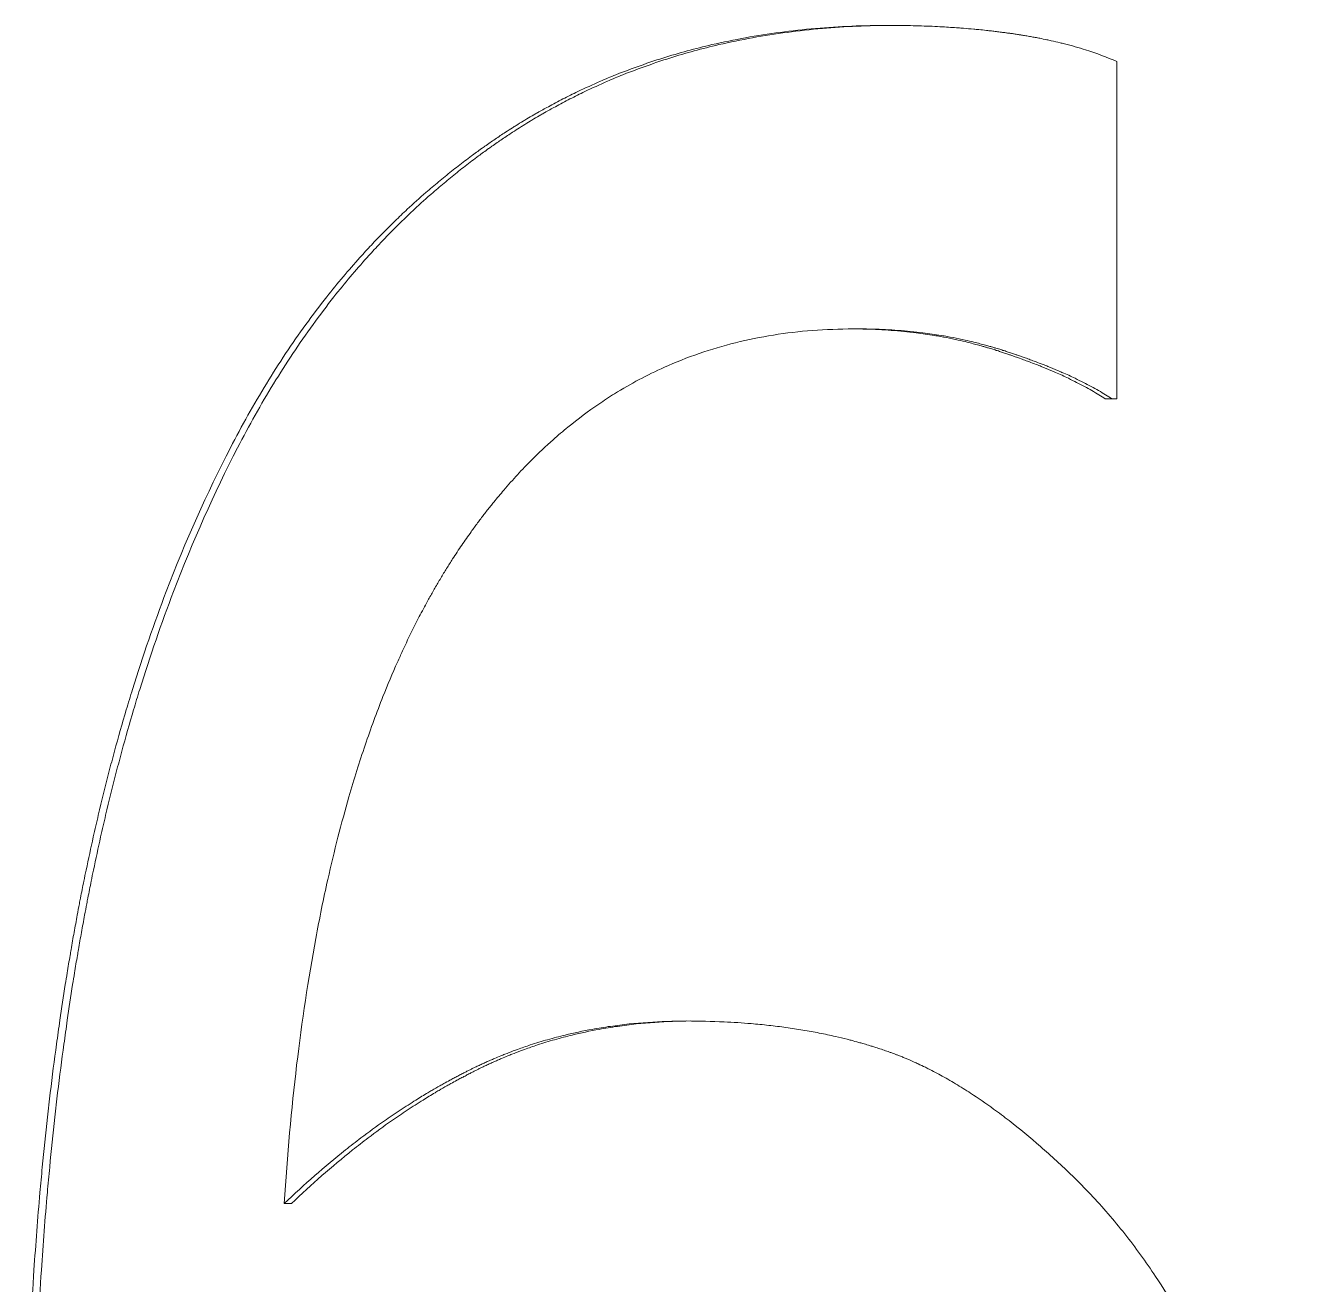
# Model space of a CAD drawing. Header units: millimetres. Extents: x 0 to 8410, y 0 to 5940.
# Drawn here: x 468.862 to 470.072, y 4860.545 to 4861.746 of the extents above; entities that cross this region are included whole.
import ezdxf

# ---------------------------------------------------------------- set-up
doc = ezdxf.new("R2010")
doc.units = ezdxf.units.MM
doc.header["$LTSCALE"] = 10
doc.layers.add('가시적인 것(ISO)', color=3, linetype='Continuous', lineweight=5, true_color=0x00ff00)

msp = doc.modelspace()

# ---------------------------------------------------------------- linework, layer by layer
at = {"layer": '가시적인 것(ISO)'}
for p, q in [((469.903, 4861.712), (469.903, 4861.3899)), ((469.658, 4861.4567), (469.6515, 4861.4567)), ((469.892, 4861.3899), (469.903, 4861.3899)), ((469.1156, 4860.622), (469.1087, 4860.622))]:
    msp.add_line(p, q, dxfattribs=at)
for points, knots in [([(469.0574, 4861.3433), (469.0683, 4861.3644), (469.0797, 4861.3848), (469.0917, 4861.4044), (469.1037, 4861.424), (469.1162, 4861.4428), (469.1293, 4861.4609), (469.1358, 4861.4699), (469.1425, 4861.4787), (469.1493, 4861.4874), (469.1596, 4861.5003), (469.1701, 4861.5128), (469.181, 4861.5249), (469.1846, 4861.5289), (469.1882, 4861.5329), (469.1919, 4861.5368), (469.1993, 4861.5447), (469.2068, 4861.5523), (469.2145, 4861.5598), (469.2183, 4861.5635), (469.2222, 4861.5672), (469.2261, 4861.5709), (469.2319, 4861.5763), (469.2379, 4861.5817), (469.2439, 4861.5869), (469.2459, 4861.5886), (469.2479, 4861.5904), (469.2499, 4861.5921), (469.254, 4861.5955), (469.258, 4861.5989), (469.2622, 4861.6023), (469.2642, 4861.6039), (469.2663, 4861.6056), (469.2684, 4861.6073), (469.2725, 4861.6105), (469.2767, 4861.6138), (469.2809, 4861.617), (469.283, 4861.6186), (469.2852, 4861.6202), (469.2873, 4861.6218), (469.2905, 4861.6241), (469.2937, 4861.6264), (469.2969, 4861.6288), (469.298, 4861.6295), (469.2991, 4861.6303), (469.3002, 4861.6311), (469.3018, 4861.6322), (469.3034, 4861.6333), (469.3051, 4861.6345), (469.3067, 4861.6356), (469.3083, 4861.6367), (469.31, 4861.6378), (469.3116, 4861.639), (469.3133, 4861.6401), (469.3149, 4861.6412), (469.3166, 4861.6423), (469.3182, 4861.6434), (469.3199, 4861.6444), (469.3221, 4861.6459), (469.3244, 4861.6473), (469.3266, 4861.6487), (469.3277, 4861.6494), (469.3288, 4861.6502), (469.3299, 4861.6509), (469.3322, 4861.6523), (469.3344, 4861.6536), (469.3367, 4861.655), (469.3378, 4861.6557), (469.3389, 4861.6564), (469.3401, 4861.6571), (469.3423, 4861.6584), (469.3446, 4861.6597), (469.3469, 4861.6611), (469.348, 4861.6617), (469.3492, 4861.6624), (469.3503, 4861.663), (469.3537, 4861.665), (469.3572, 4861.6669), (469.3607, 4861.6688), (469.363, 4861.6701), (469.3653, 4861.6713), (469.3676, 4861.6726), (469.3723, 4861.675), (469.377, 4861.6774), (469.3817, 4861.6798), (469.384, 4861.6809), (469.3864, 4861.6821), (469.3888, 4861.6832), (469.3959, 4861.6866), (469.4031, 4861.6899), (469.4104, 4861.6931), (469.4152, 4861.6952), (469.4201, 4861.6972), (469.425, 4861.6992), (469.4348, 4861.7031), (469.4447, 4861.7068), (469.4548, 4861.7102), (469.4598, 4861.712), (469.4649, 4861.7136), (469.47, 4861.7152), (469.4853, 4861.72), (469.5009, 4861.7243), (469.5168, 4861.728), (469.5274, 4861.7304), (469.5381, 4861.7326), (469.5489, 4861.7346), (469.5706, 4861.7385), (469.5928, 4861.7415), (469.6156, 4861.7435), (469.6383, 4861.7454), (469.6616, 4861.7464), (469.6854, 4861.7464)], [0, 0, 0, 0, 0.166667, 0.166667, 0.166667, 0.333333, 0.333333, 0.333333, 0.416667, 0.416667, 0.416667, 0.541667, 0.541667, 0.541667, 0.583333, 0.583333, 0.583333, 0.666667, 0.666667, 0.666667, 0.708333, 0.708333, 0.708333, 0.770833, 0.770833, 0.770833, 0.791667, 0.791667, 0.791667, 0.833333, 0.833333, 0.833333, 0.854167, 0.854167, 0.854167, 0.895833, 0.895833, 0.895833, 0.916667, 0.916667, 0.916667, 0.947917, 0.947917, 0.947917, 0.958333, 0.958333, 0.958333, 0.973958, 0.973958, 0.973958, 0.989583, 0.989583, 0.989583, 1.005208, 1.005208, 1.005208, 1.020833, 1.020833, 1.020833, 1.041667, 1.041667, 1.041667, 1.052083, 1.052083, 1.052083, 1.072917, 1.072917, 1.072917, 1.083333, 1.083333, 1.083333, 1.104167, 1.104167, 1.104167, 1.114583, 1.114583, 1.114583, 1.145833, 1.145833, 1.145833, 1.166667, 1.166667, 1.166667, 1.208333, 1.208333, 1.208333, 1.229167, 1.229167, 1.229167, 1.291667, 1.291667, 1.291667, 1.333333, 1.333333, 1.333333, 1.416667, 1.416667, 1.416667, 1.458333, 1.458333, 1.458333, 1.583333, 1.583333, 1.583333, 1.666667, 1.666667, 1.666667, 1.833333, 1.833333, 1.833333, 2, 2, 2, 2]), ([(469.0643, 4861.3433), (469.0752, 4861.3644), (469.0866, 4861.3848), (469.0986, 4861.4044), (469.1106, 4861.424), (469.1231, 4861.4428), (469.1362, 4861.4609), (469.1427, 4861.4699), (469.1494, 4861.4787), (469.1562, 4861.4874), (469.1664, 4861.5003), (469.1769, 4861.5128), (469.1878, 4861.5249), (469.1914, 4861.5289), (469.1951, 4861.5329), (469.1988, 4861.5368), (469.2061, 4861.5447), (469.2136, 4861.5523), (469.2213, 4861.5598), (469.2251, 4861.5635), (469.229, 4861.5672), (469.2329, 4861.5709), (469.2387, 4861.5763), (469.2447, 4861.5817), (469.2507, 4861.5869), (469.2527, 4861.5886), (469.2547, 4861.5904), (469.2567, 4861.5921), (469.2608, 4861.5955), (469.2648, 4861.5989), (469.2689, 4861.6023), (469.271, 4861.6039), (469.2731, 4861.6056), (469.2751, 4861.6073), (469.2793, 4861.6105), (469.2835, 4861.6138), (469.2877, 4861.617), (469.2898, 4861.6186), (469.2919, 4861.6202), (469.2941, 4861.6218), (469.2972, 4861.6241), (469.3005, 4861.6264), (469.3037, 4861.6288), (469.3048, 4861.6295), (469.3058, 4861.6303), (469.3069, 4861.6311), (469.3086, 4861.6322), (469.3102, 4861.6333), (469.3118, 4861.6345), (469.3134, 4861.6356), (469.3151, 4861.6367), (469.3167, 4861.6378), (469.3184, 4861.639), (469.32, 4861.6401), (469.3217, 4861.6412), (469.3233, 4861.6423), (469.325, 4861.6434), (469.3266, 4861.6444), (469.3289, 4861.6459), (469.3311, 4861.6473), (469.3333, 4861.6487), (469.3344, 4861.6494), (469.3356, 4861.6502), (469.3367, 4861.6509), (469.3389, 4861.6523), (469.3412, 4861.6536), (469.3434, 4861.655), (469.3445, 4861.6557), (469.3457, 4861.6564), (469.3468, 4861.6571), (469.3491, 4861.6584), (469.3513, 4861.6597), (469.3536, 4861.6611), (469.3548, 4861.6617), (469.3559, 4861.6624), (469.357, 4861.663), (469.3605, 4861.665), (469.3639, 4861.6669), (469.3674, 4861.6688), (469.3697, 4861.6701), (469.372, 4861.6713), (469.3743, 4861.6726), (469.379, 4861.675), (469.3837, 4861.6774), (469.3884, 4861.6798), (469.3907, 4861.6809), (469.3931, 4861.6821), (469.3955, 4861.6832), (469.4026, 4861.6866), (469.4098, 4861.6899), (469.417, 4861.6931), (469.4219, 4861.6952), (469.4267, 4861.6972), (469.4317, 4861.6992), (469.4415, 4861.7031), (469.4514, 4861.7068), (469.4615, 4861.7102), (469.4665, 4861.712), (469.4715, 4861.7136), (469.4766, 4861.7152), (469.4919, 4861.72), (469.5075, 4861.7243), (469.5234, 4861.728), (469.5339, 4861.7304), (469.5447, 4861.7326), (469.5555, 4861.7346), (469.5772, 4861.7385), (469.5994, 4861.7415), (469.6221, 4861.7435), (469.6438, 4861.7454), (469.666, 4861.7463), (469.6887, 4861.7464)], [0, 0, 0, 0, 0.166667, 0.166667, 0.166667, 0.333333, 0.333333, 0.333333, 0.416667, 0.416667, 0.416667, 0.541667, 0.541667, 0.541667, 0.583333, 0.583333, 0.583333, 0.666667, 0.666667, 0.666667, 0.708333, 0.708333, 0.708333, 0.770833, 0.770833, 0.770833, 0.791667, 0.791667, 0.791667, 0.833333, 0.833333, 0.833333, 0.854167, 0.854167, 0.854167, 0.895833, 0.895833, 0.895833, 0.916667, 0.916667, 0.916667, 0.947917, 0.947917, 0.947917, 0.958333, 0.958333, 0.958333, 0.973958, 0.973958, 0.973958, 0.989583, 0.989583, 0.989583, 1.005208, 1.005208, 1.005208, 1.020833, 1.020833, 1.020833, 1.041667, 1.041667, 1.041667, 1.052083, 1.052083, 1.052083, 1.072917, 1.072917, 1.072917, 1.083333, 1.083333, 1.083333, 1.104167, 1.104167, 1.104167, 1.114583, 1.114583, 1.114583, 1.145833, 1.145833, 1.145833, 1.166667, 1.166667, 1.166667, 1.208333, 1.208333, 1.208333, 1.229167, 1.229167, 1.229167, 1.291667, 1.291667, 1.291667, 1.333333, 1.333333, 1.333333, 1.416667, 1.416667, 1.416667, 1.458333, 1.458333, 1.458333, 1.583333, 1.583333, 1.583333, 1.666667, 1.666667, 1.666667, 1.833333, 1.833333, 1.833333, 1.992669, 1.992669, 1.992669, 1.992669]), ([(469.6854, 4861.7464), (469.6924, 4861.7464), (469.6994, 4861.7463), (469.7063, 4861.7462), (469.7131, 4861.746), (469.72, 4861.7458), (469.7267, 4861.7455), (469.7301, 4861.7454), (469.7335, 4861.7452), (469.7368, 4861.745), (469.7418, 4861.7447), (469.7468, 4861.7444), (469.7518, 4861.744), (469.7534, 4861.7439), (469.7551, 4861.7438), (469.7567, 4861.7437), (469.76, 4861.7434), (469.7632, 4861.7431), (469.7665, 4861.7428), (469.7681, 4861.7427), (469.7697, 4861.7425), (469.7713, 4861.7424), (469.7738, 4861.7421), (469.7762, 4861.7419), (469.7786, 4861.7416), (469.7794, 4861.7415), (469.7802, 4861.7414), (469.781, 4861.7413), (469.7826, 4861.7412), (469.7842, 4861.741), (469.7858, 4861.7408), (469.7865, 4861.7407), (469.7873, 4861.7406), (469.7881, 4861.7405), (469.7897, 4861.7403), (469.7913, 4861.7401), (469.7929, 4861.7399), (469.7937, 4861.7398), (469.7945, 4861.7397), (469.7952, 4861.7396), (469.7964, 4861.7395), (469.7976, 4861.7393), (469.7988, 4861.7391), (469.7992, 4861.7391), (469.7996, 4861.739), (469.7999, 4861.739), (469.8005, 4861.7389), (469.8011, 4861.7388), (469.8017, 4861.7387), (469.8023, 4861.7387), (469.8029, 4861.7386), (469.8035, 4861.7385), (469.804, 4861.7384), (469.8046, 4861.7383), (469.8052, 4861.7382), (469.8058, 4861.7382), (469.8064, 4861.7381), (469.807, 4861.738), (469.8077, 4861.7379), (469.8085, 4861.7377), (469.8093, 4861.7376), (469.8097, 4861.7376), (469.81, 4861.7375), (469.8104, 4861.7374), (469.8116, 4861.7373), (469.8127, 4861.7371), (469.8139, 4861.7369), (469.8146, 4861.7368), (469.8154, 4861.7366), (469.8161, 4861.7365), (469.8177, 4861.7363), (469.8192, 4861.736), (469.8207, 4861.7357), (469.8214, 4861.7356), (469.8222, 4861.7355), (469.8229, 4861.7353), (469.8244, 4861.7351), (469.8259, 4861.7348), (469.8274, 4861.7345), (469.8281, 4861.7344), (469.8288, 4861.7342), (469.8296, 4861.7341), (469.8318, 4861.7336), (469.834, 4861.7332), (469.8361, 4861.7327), (469.8376, 4861.7324), (469.839, 4861.7321), (469.8405, 4861.7318), (469.8433, 4861.7312), (469.8461, 4861.7305), (469.8489, 4861.7298), (469.8503, 4861.7295), (469.8517, 4861.7291), (469.8531, 4861.7288), (469.86, 4861.727), (469.8667, 4861.7251), (469.8732, 4861.723), (469.8837, 4861.7197), (469.8936, 4861.716), (469.903, 4861.712)], [0, 0, 0, 0, 0.166667, 0.166667, 0.166667, 0.333333, 0.333333, 0.333333, 0.416667, 0.416667, 0.416667, 0.541667, 0.541667, 0.541667, 0.583333, 0.583333, 0.583333, 0.666667, 0.666667, 0.666667, 0.708333, 0.708333, 0.708333, 0.770833, 0.770833, 0.770833, 0.791667, 0.791667, 0.791667, 0.833333, 0.833333, 0.833333, 0.854167, 0.854167, 0.854167, 0.895833, 0.895833, 0.895833, 0.916667, 0.916667, 0.916667, 0.947917, 0.947917, 0.947917, 0.958333, 0.958333, 0.958333, 0.973958, 0.973958, 0.973958, 0.989583, 0.989583, 0.989583, 1.005208, 1.005208, 1.005208, 1.020833, 1.020833, 1.020833, 1.041667, 1.041667, 1.041667, 1.052083, 1.052083, 1.052083, 1.083333, 1.083333, 1.083333, 1.104167, 1.104167, 1.104167, 1.145833, 1.145833, 1.145833, 1.166667, 1.166667, 1.166667, 1.208333, 1.208333, 1.208333, 1.229167, 1.229167, 1.229167, 1.291667, 1.291667, 1.291667, 1.333333, 1.333333, 1.333333, 1.416667, 1.416667, 1.416667, 1.458333, 1.458333, 1.458333, 1.666667, 1.666667, 1.666667, 2, 2, 2, 2]), ([(469.6515, 4861.4567), (469.6252, 4861.4567), (469.5998, 4861.4548), (469.5754, 4861.4509), (469.5509, 4861.447), (469.5273, 4861.4411), (469.5047, 4861.4333), (469.4933, 4861.4294), (469.4822, 4861.425), (469.4714, 4861.4201), (469.455, 4861.4128), (469.4392, 4861.4044), (469.4239, 4861.3949), (469.4188, 4861.3917), (469.4138, 4861.3884), (469.4088, 4861.385), (469.3988, 4861.3782), (469.389, 4861.3709), (469.3794, 4861.3631), (469.3747, 4861.3592), (469.3699, 4861.3551), (469.3653, 4861.351), (469.3583, 4861.3448), (469.3514, 4861.3383), (469.3446, 4861.3315), (469.3424, 4861.3293), (469.3401, 4861.327), (469.3379, 4861.3247), (469.3335, 4861.32), (469.3291, 4861.3153), (469.3247, 4861.3104), (469.3226, 4861.308), (469.3204, 4861.3055), (469.3183, 4861.303), (469.315, 4861.2992), (469.3119, 4861.2954), (469.3087, 4861.2915), (469.3076, 4861.2902), (469.3066, 4861.2889), (469.3056, 4861.2876), (469.3035, 4861.285), (469.3014, 4861.2824), (469.2993, 4861.2797), (469.2983, 4861.2783), (469.2973, 4861.277), (469.2962, 4861.2756), (469.2942, 4861.2729), (469.2921, 4861.2702), (469.2901, 4861.2674), (469.2891, 4861.266), (469.2881, 4861.2646), (469.2871, 4861.2632), (469.2856, 4861.2611), (469.2841, 4861.259), (469.2826, 4861.2568), (469.2811, 4861.2547), (469.2796, 4861.2526), (469.2781, 4861.2504), (469.2767, 4861.2482), (469.2752, 4861.246), (469.2737, 4861.2438), (469.2723, 4861.2416), (469.2708, 4861.2394), (469.2694, 4861.2372), (469.2675, 4861.2342), (469.2656, 4861.2312), (469.2637, 4861.2281), (469.2627, 4861.2266), (469.2618, 4861.2251), (469.2608, 4861.2235), (469.259, 4861.2204), (469.2571, 4861.2173), (469.2553, 4861.2142), (469.2544, 4861.2126), (469.2534, 4861.2111), (469.2525, 4861.2095), (469.2507, 4861.2063), (469.2489, 4861.2031), (469.2471, 4861.1999), (469.2462, 4861.1983), (469.2453, 4861.1967), (469.2445, 4861.1951), (469.2418, 4861.1902), (469.2392, 4861.1853), (469.2366, 4861.1803), (469.2349, 4861.1769), (469.2332, 4861.1736), (469.2315, 4861.1702), (469.2281, 4861.1634), (469.2248, 4861.1565), (469.2216, 4861.1494), (469.22, 4861.1459), (469.2184, 4861.1424), (469.2168, 4861.1388), (469.212, 4861.1281), (469.2074, 4861.1171), (469.2029, 4861.1059), (469.2, 4861.0984), (469.1971, 4861.0908), (469.1942, 4861.083), (469.1886, 4861.0676), (469.1832, 4861.0517), (469.178, 4861.0353), (469.1754, 4861.0271), (469.1729, 4861.0188), (469.1705, 4861.0103), (469.1632, 4860.985), (469.1565, 4860.9587), (469.1503, 4860.9313), (469.1462, 4860.913), (469.1424, 4860.8943), (469.1389, 4860.875), (469.1317, 4860.8366), (469.1257, 4860.7963), (469.1206, 4860.7542), (469.1156, 4860.712), (469.1116, 4860.668), (469.1087, 4860.622)], [0, 0, 0, 0, 0.166667, 0.166667, 0.166667, 0.333333, 0.333333, 0.333333, 0.416667, 0.416667, 0.416667, 0.541667, 0.541667, 0.541667, 0.583333, 0.583333, 0.583333, 0.666667, 0.666667, 0.666667, 0.708333, 0.708333, 0.708333, 0.770833, 0.770833, 0.770833, 0.791667, 0.791667, 0.791667, 0.833333, 0.833333, 0.833333, 0.854167, 0.854167, 0.854167, 0.885417, 0.885417, 0.885417, 0.895833, 0.895833, 0.895833, 0.916667, 0.916667, 0.916667, 0.927083, 0.927083, 0.927083, 0.947917, 0.947917, 0.947917, 0.958333, 0.958333, 0.958333, 0.973958, 0.973958, 0.973958, 0.989583, 0.989583, 0.989583, 1.005208, 1.005208, 1.005208, 1.020833, 1.020833, 1.020833, 1.041667, 1.041667, 1.041667, 1.052083, 1.052083, 1.052083, 1.072917, 1.072917, 1.072917, 1.083333, 1.083333, 1.083333, 1.104167, 1.104167, 1.104167, 1.114583, 1.114583, 1.114583, 1.145833, 1.145833, 1.145833, 1.166667, 1.166667, 1.166667, 1.208333, 1.208333, 1.208333, 1.229167, 1.229167, 1.229167, 1.291667, 1.291667, 1.291667, 1.333333, 1.333333, 1.333333, 1.416667, 1.416667, 1.416667, 1.458333, 1.458333, 1.458333, 1.583333, 1.583333, 1.583333, 1.666667, 1.666667, 1.666667, 1.833333, 1.833333, 1.833333, 2, 2, 2, 2]), ([(469.892, 4861.3899), (469.888, 4861.3926), (469.8837, 4861.3952), (469.8792, 4861.3979), (469.8747, 4861.4005), (469.8698, 4861.4031), (469.8647, 4861.4057), (469.8622, 4861.407), (469.8596, 4861.4083), (469.8569, 4861.4096), (469.8529, 4861.4115), (469.8487, 4861.4134), (469.8444, 4861.4153), (469.8429, 4861.4159), (469.8415, 4861.4166), (469.84, 4861.4172), (469.837, 4861.4184), (469.834, 4861.4197), (469.8309, 4861.4209), (469.8294, 4861.4215), (469.8278, 4861.4222), (469.8262, 4861.4228), (469.8239, 4861.4237), (469.8215, 4861.4246), (469.819, 4861.4255), (469.8182, 4861.4258), (469.8174, 4861.4261), (469.8166, 4861.4264), (469.8149, 4861.4271), (469.8133, 4861.4277), (469.8116, 4861.4283), (469.8107, 4861.4286), (469.8099, 4861.4289), (469.8091, 4861.4292), (469.8078, 4861.4296), (469.8065, 4861.4301), (469.8052, 4861.4305), (469.8048, 4861.4307), (469.8043, 4861.4308), (469.8039, 4861.431), (469.8031, 4861.4313), (469.8022, 4861.4316), (469.8013, 4861.4319), (469.8009, 4861.432), (469.8004, 4861.4322), (469.8, 4861.4323), (469.7993, 4861.4325), (469.7987, 4861.4328), (469.798, 4861.433), (469.7974, 4861.4332), (469.7967, 4861.4334), (469.796, 4861.4337), (469.7954, 4861.4339), (469.7947, 4861.4341), (469.794, 4861.4343), (469.7933, 4861.4346), (469.7927, 4861.4348), (469.792, 4861.435), (469.7913, 4861.4352), (469.7906, 4861.4354), (469.79, 4861.4357), (469.7893, 4861.4359), (469.7886, 4861.4361), (469.7879, 4861.4363), (469.7872, 4861.4365), (469.7865, 4861.4368), (469.7859, 4861.437), (469.7852, 4861.4372), (469.7845, 4861.4374), (469.7838, 4861.4376), (469.7829, 4861.4379), (469.782, 4861.4382), (469.7811, 4861.4384), (469.7806, 4861.4386), (469.7802, 4861.4387), (469.7797, 4861.4388), (469.7788, 4861.4391), (469.7779, 4861.4394), (469.7769, 4861.4396), (469.7765, 4861.4398), (469.776, 4861.4399), (469.7756, 4861.44), (469.7742, 4861.4404), (469.7728, 4861.4408), (469.7714, 4861.4412), (469.7705, 4861.4414), (469.7696, 4861.4417), (469.7686, 4861.4419), (469.7668, 4861.4424), (469.7649, 4861.4429), (469.7631, 4861.4434), (469.7621, 4861.4436), (469.7612, 4861.4438), (469.7603, 4861.4441), (469.7575, 4861.4448), (469.7546, 4861.4454), (469.7518, 4861.446), (469.7499, 4861.4465), (469.7481, 4861.4469), (469.7462, 4861.4473), (469.7424, 4861.448), (469.7386, 4861.4488), (469.7347, 4861.4495), (469.7328, 4861.4498), (469.7309, 4861.4502), (469.729, 4861.4505), (469.7232, 4861.4514), (469.7174, 4861.4523), (469.7116, 4861.453), (469.7076, 4861.4535), (469.7037, 4861.454), (469.6998, 4861.4544), (469.6919, 4861.4551), (469.6839, 4861.4557), (469.6759, 4861.4561), (469.6678, 4861.4565), (469.6597, 4861.4567), (469.6515, 4861.4567)], [0, 0, 0, 0, 0.166667, 0.166667, 0.166667, 0.333333, 0.333333, 0.333333, 0.416667, 0.416667, 0.416667, 0.541667, 0.541667, 0.541667, 0.583333, 0.583333, 0.583333, 0.666667, 0.666667, 0.666667, 0.708333, 0.708333, 0.708333, 0.770833, 0.770833, 0.770833, 0.791667, 0.791667, 0.791667, 0.833333, 0.833333, 0.833333, 0.854167, 0.854167, 0.854167, 0.885417, 0.885417, 0.885417, 0.895833, 0.895833, 0.895833, 0.916667, 0.916667, 0.916667, 0.927083, 0.927083, 0.927083, 0.942708, 0.942708, 0.942708, 0.958333, 0.958333, 0.958333, 0.973958, 0.973958, 0.973958, 0.989583, 0.989583, 0.989583, 1.005208, 1.005208, 1.005208, 1.020833, 1.020833, 1.020833, 1.036458, 1.036458, 1.036458, 1.052083, 1.052083, 1.052083, 1.072917, 1.072917, 1.072917, 1.083333, 1.083333, 1.083333, 1.104167, 1.104167, 1.104167, 1.114583, 1.114583, 1.114583, 1.145833, 1.145833, 1.145833, 1.166667, 1.166667, 1.166667, 1.208333, 1.208333, 1.208333, 1.229167, 1.229167, 1.229167, 1.291667, 1.291667, 1.291667, 1.333333, 1.333333, 1.333333, 1.416667, 1.416667, 1.416667, 1.458333, 1.458333, 1.458333, 1.583333, 1.583333, 1.583333, 1.666667, 1.666667, 1.666667, 1.833333, 1.833333, 1.833333, 2, 2, 2, 2]), ([(469.8984, 4861.3899), (469.8944, 4861.3926), (469.8901, 4861.3952), (469.8856, 4861.3979), (469.881, 4861.4005), (469.8762, 4861.4031), (469.8711, 4861.4057), (469.8686, 4861.407), (469.8659, 4861.4083), (469.8633, 4861.4096), (469.8592, 4861.4115), (469.8551, 4861.4134), (469.8507, 4861.4153), (469.8493, 4861.4159), (469.8478, 4861.4166), (469.8464, 4861.4172), (469.8434, 4861.4184), (469.8404, 4861.4197), (469.8373, 4861.4209), (469.8358, 4861.4215), (469.8342, 4861.4222), (469.8326, 4861.4228), (469.8303, 4861.4237), (469.8279, 4861.4246), (469.8254, 4861.4255), (469.8246, 4861.4258), (469.8238, 4861.4261), (469.823, 4861.4264), (469.8213, 4861.4271), (469.8197, 4861.4277), (469.818, 4861.4283), (469.8171, 4861.4286), (469.8163, 4861.4289), (469.8155, 4861.4292), (469.8142, 4861.4296), (469.8129, 4861.4301), (469.8116, 4861.4305), (469.8112, 4861.4307), (469.8108, 4861.4308), (469.8103, 4861.431), (469.8095, 4861.4313), (469.8086, 4861.4316), (469.8077, 4861.4319), (469.8073, 4861.432), (469.8068, 4861.4322), (469.8064, 4861.4323), (469.8057, 4861.4325), (469.8051, 4861.4328), (469.8044, 4861.433), (469.8038, 4861.4332), (469.8031, 4861.4334), (469.8024, 4861.4337), (469.8018, 4861.4339), (469.8011, 4861.4341), (469.8004, 4861.4343), (469.7998, 4861.4346), (469.7991, 4861.4348), (469.7984, 4861.435), (469.7977, 4861.4352), (469.797, 4861.4354), (469.7964, 4861.4357), (469.7957, 4861.4359), (469.795, 4861.4361), (469.7943, 4861.4363), (469.7936, 4861.4365), (469.793, 4861.4368), (469.7923, 4861.437), (469.7916, 4861.4372), (469.7909, 4861.4374), (469.7902, 4861.4376), (469.7893, 4861.4379), (469.7884, 4861.4382), (469.7875, 4861.4384), (469.787, 4861.4386), (469.7866, 4861.4387), (469.7861, 4861.4388), (469.7852, 4861.4391), (469.7843, 4861.4394), (469.7834, 4861.4396), (469.7829, 4861.4398), (469.7824, 4861.4399), (469.782, 4861.44), (469.7806, 4861.4404), (469.7792, 4861.4408), (469.7778, 4861.4412), (469.7769, 4861.4414), (469.776, 4861.4417), (469.7751, 4861.4419), (469.7732, 4861.4424), (469.7714, 4861.4429), (469.7695, 4861.4434), (469.7686, 4861.4436), (469.7676, 4861.4438), (469.7667, 4861.4441), (469.7639, 4861.4448), (469.7611, 4861.4454), (469.7583, 4861.446), (469.7564, 4861.4465), (469.7545, 4861.4469), (469.7526, 4861.4473), (469.7488, 4861.448), (469.745, 4861.4488), (469.7412, 4861.4495), (469.7393, 4861.4498), (469.7374, 4861.4502), (469.7354, 4861.4505), (469.7297, 4861.4514), (469.7239, 4861.4523), (469.718, 4861.453), (469.7141, 4861.4535), (469.7102, 4861.454), (469.7063, 4861.4544), (469.6984, 4861.4551), (469.6904, 4861.4557), (469.6824, 4861.4561), (469.6743, 4861.4565), (469.6662, 4861.4567), (469.658, 4861.4567)], [0, 0, 0, 0, 0.166667, 0.166667, 0.166667, 0.333333, 0.333333, 0.333333, 0.416667, 0.416667, 0.416667, 0.541667, 0.541667, 0.541667, 0.583333, 0.583333, 0.583333, 0.666667, 0.666667, 0.666667, 0.708333, 0.708333, 0.708333, 0.770833, 0.770833, 0.770833, 0.791667, 0.791667, 0.791667, 0.833333, 0.833333, 0.833333, 0.854167, 0.854167, 0.854167, 0.885417, 0.885417, 0.885417, 0.895833, 0.895833, 0.895833, 0.916667, 0.916667, 0.916667, 0.927083, 0.927083, 0.927083, 0.942708, 0.942708, 0.942708, 0.958333, 0.958333, 0.958333, 0.973958, 0.973958, 0.973958, 0.989583, 0.989583, 0.989583, 1.005208, 1.005208, 1.005208, 1.020833, 1.020833, 1.020833, 1.036458, 1.036458, 1.036458, 1.052083, 1.052083, 1.052083, 1.072917, 1.072917, 1.072917, 1.083333, 1.083333, 1.083333, 1.104167, 1.104167, 1.104167, 1.114583, 1.114583, 1.114583, 1.145833, 1.145833, 1.145833, 1.166667, 1.166667, 1.166667, 1.208333, 1.208333, 1.208333, 1.229167, 1.229167, 1.229167, 1.291667, 1.291667, 1.291667, 1.333333, 1.333333, 1.333333, 1.416667, 1.416667, 1.416667, 1.458333, 1.458333, 1.458333, 1.583333, 1.583333, 1.583333, 1.666667, 1.666667, 1.666667, 1.833333, 1.833333, 1.833333, 2, 2, 2, 2]), ([(468.8618, 4860.2979), (468.8618, 4860.3341), (468.8622, 4860.3698), (468.8631, 4860.4048), (468.864, 4860.4399), (468.8653, 4860.4744), (468.8671, 4860.5082), (468.8679, 4860.5252), (468.8689, 4860.542), (468.87, 4860.5586), (468.8717, 4860.5836), (468.8736, 4860.6082), (468.8757, 4860.6325), (468.8764, 4860.6406), (468.8772, 4860.6487), (468.8779, 4860.6567), (468.8795, 4860.6728), (468.8811, 4860.6887), (468.8829, 4860.7044), (468.8838, 4860.7123), (468.8847, 4860.7201), (468.8856, 4860.7279), (468.8875, 4860.7436), (468.8894, 4860.759), (468.8915, 4860.7743), (468.8926, 4860.782), (468.8937, 4860.7896), (468.8948, 4860.7972), (468.8964, 4860.8086), (468.8981, 4860.8199), (468.8999, 4860.8311), (468.9005, 4860.8348), (468.9011, 4860.8385), (468.9017, 4860.8422), (468.9026, 4860.8478), (468.9035, 4860.8534), (468.9045, 4860.8589), (468.9048, 4860.8608), (468.9051, 4860.8626), (468.9054, 4860.8644), (468.9059, 4860.8672), (468.9064, 4860.87), (468.9068, 4860.8727), (468.9073, 4860.8755), (468.9078, 4860.8782), (468.9083, 4860.8809), (468.9088, 4860.8837), (468.9093, 4860.8864), (468.9098, 4860.8891), (468.9103, 4860.8919), (468.9108, 4860.8946), (468.9113, 4860.8973), (468.912, 4860.9009), (468.9126, 4860.9046), (468.9133, 4860.9082), (468.9137, 4860.91), (468.914, 4860.9118), (468.9144, 4860.9136), (468.9154, 4860.919), (468.9165, 4860.9243), (468.9176, 4860.9297), (468.9183, 4860.9332), (468.919, 4860.9368), (468.9198, 4860.9403), (468.922, 4860.951), (468.9243, 4860.9615), (468.9266, 4860.972), (468.9282, 4860.979), (468.9298, 4860.9859), (468.9314, 4860.9928), (468.9346, 4861.0066), (468.938, 4861.0202), (468.9415, 4861.0337), (468.9433, 4861.0404), (468.945, 4861.0471), (468.9468, 4861.0538), (468.9505, 4861.0671), (468.9542, 4861.0803), (468.9581, 4861.0933), (468.96, 4861.0998), (468.962, 4861.1062), (468.964, 4861.1127), (468.9739, 4861.1448), (468.9847, 4861.1759), (468.9962, 4861.2061), (469.0146, 4861.2543), (469.035, 4861.3), (469.0574, 4861.3433)], [0, 0, 0, 0, 0.166667, 0.166667, 0.166667, 0.333333, 0.333333, 0.333333, 0.416667, 0.416667, 0.416667, 0.541667, 0.541667, 0.541667, 0.583333, 0.583333, 0.583333, 0.666667, 0.666667, 0.666667, 0.708333, 0.708333, 0.708333, 0.791667, 0.791667, 0.791667, 0.833333, 0.833333, 0.833333, 0.895833, 0.895833, 0.895833, 0.916667, 0.916667, 0.916667, 0.947917, 0.947917, 0.947917, 0.958333, 0.958333, 0.958333, 0.973958, 0.973958, 0.973958, 0.989583, 0.989583, 0.989583, 1.005208, 1.005208, 1.005208, 1.020833, 1.020833, 1.020833, 1.041667, 1.041667, 1.041667, 1.052083, 1.052083, 1.052083, 1.083333, 1.083333, 1.083333, 1.104167, 1.104167, 1.104167, 1.166667, 1.166667, 1.166667, 1.208333, 1.208333, 1.208333, 1.291667, 1.291667, 1.291667, 1.333333, 1.333333, 1.333333, 1.416667, 1.416667, 1.416667, 1.458333, 1.458333, 1.458333, 1.666667, 1.666667, 1.666667, 2, 2, 2, 2]), ([(468.8689, 4860.2979), (468.8689, 4860.3341), (468.8693, 4860.3698), (468.8702, 4860.4048), (468.8711, 4860.4399), (468.8724, 4860.4744), (468.8741, 4860.5082), (468.875, 4860.5252), (468.876, 4860.542), (468.8771, 4860.5586), (468.8787, 4860.5836), (468.8806, 4860.6082), (468.8828, 4860.6325), (468.8835, 4860.6406), (468.8842, 4860.6487), (468.885, 4860.6567), (468.8865, 4860.6728), (468.8882, 4860.6887), (468.8899, 4860.7044), (468.8908, 4860.7123), (468.8917, 4860.7201), (468.8926, 4860.7279), (468.8945, 4860.7436), (468.8965, 4860.759), (468.8986, 4860.7743), (468.8996, 4860.782), (468.9007, 4860.7896), (468.9018, 4860.7972), (468.9034, 4860.8086), (468.9051, 4860.8199), (468.9069, 4860.8311), (468.9075, 4860.8348), (468.9081, 4860.8385), (468.9087, 4860.8422), (468.9096, 4860.8478), (468.9105, 4860.8534), (468.9115, 4860.8589), (468.9118, 4860.8608), (468.9121, 4860.8626), (468.9124, 4860.8644), (468.9129, 4860.8672), (468.9134, 4860.87), (468.9139, 4860.8727), (468.9143, 4860.8755), (468.9148, 4860.8782), (468.9153, 4860.8809), (468.9158, 4860.8837), (468.9163, 4860.8864), (468.9168, 4860.8891), (468.9173, 4860.8919), (468.9178, 4860.8946), (468.9183, 4860.8973), (468.919, 4860.9009), (468.9197, 4860.9046), (468.9204, 4860.9082), (468.9207, 4860.91), (468.9211, 4860.9118), (468.9214, 4860.9136), (468.9225, 4860.919), (468.9235, 4860.9243), (468.9246, 4860.9297), (468.9253, 4860.9332), (468.926, 4860.9368), (468.9268, 4860.9403), (468.929, 4860.951), (468.9313, 4860.9615), (468.9336, 4860.972), (468.9352, 4860.979), (468.9368, 4860.9859), (468.9384, 4860.9928), (468.9416, 4861.0066), (468.945, 4861.0202), (468.9485, 4861.0337), (468.9503, 4861.0404), (468.952, 4861.0471), (468.9538, 4861.0538), (468.9575, 4861.0671), (468.9612, 4861.0803), (468.9651, 4861.0933), (468.967, 4861.0998), (468.9689, 4861.1062), (468.9709, 4861.1127), (468.9809, 4861.1448), (468.9916, 4861.1759), (469.0031, 4861.2061), (469.0215, 4861.2543), (469.0419, 4861.3), (469.0643, 4861.3433)], [0, 0, 0, 0, 0.166667, 0.166667, 0.166667, 0.333333, 0.333333, 0.333333, 0.416667, 0.416667, 0.416667, 0.541667, 0.541667, 0.541667, 0.583333, 0.583333, 0.583333, 0.666667, 0.666667, 0.666667, 0.708333, 0.708333, 0.708333, 0.791667, 0.791667, 0.791667, 0.833333, 0.833333, 0.833333, 0.895833, 0.895833, 0.895833, 0.916667, 0.916667, 0.916667, 0.947917, 0.947917, 0.947917, 0.958333, 0.958333, 0.958333, 0.973958, 0.973958, 0.973958, 0.989583, 0.989583, 0.989583, 1.005208, 1.005208, 1.005208, 1.020833, 1.020833, 1.020833, 1.041667, 1.041667, 1.041667, 1.052083, 1.052083, 1.052083, 1.083333, 1.083333, 1.083333, 1.104167, 1.104167, 1.104167, 1.166667, 1.166667, 1.166667, 1.208333, 1.208333, 1.208333, 1.291667, 1.291667, 1.291667, 1.333333, 1.333333, 1.333333, 1.416667, 1.416667, 1.416667, 1.458333, 1.458333, 1.458333, 1.666667, 1.666667, 1.666667, 2, 2, 2, 2]), ([(469.1087, 4860.622), (469.1183, 4860.6313), (469.128, 4860.6401), (469.1378, 4860.6487), (469.1475, 4860.6572), (469.1573, 4860.6654), (469.1671, 4860.6732), (469.1721, 4860.6772), (469.177, 4860.681), (469.1819, 4860.6847), (469.1894, 4860.6904), (469.1968, 4860.6958), (469.2043, 4860.701), (469.2068, 4860.7028), (469.2093, 4860.7045), (469.2118, 4860.7062), (469.2168, 4860.7096), (469.2218, 4860.7129), (469.2269, 4860.7161), (469.2294, 4860.7177), (469.2319, 4860.7193), (469.2344, 4860.7209), (469.2382, 4860.7233), (469.242, 4860.7256), (469.2458, 4860.7278), (469.247, 4860.7286), (469.2483, 4860.7293), (469.2496, 4860.7301), (469.2521, 4860.7315), (469.2547, 4860.733), (469.2572, 4860.7344), (469.2585, 4860.7352), (469.2597, 4860.7359), (469.261, 4860.7366), (469.2629, 4860.7376), (469.2648, 4860.7387), (469.2668, 4860.7397), (469.2674, 4860.7401), (469.268, 4860.7404), (469.2687, 4860.7408), (469.2699, 4860.7415), (469.2712, 4860.7421), (469.2725, 4860.7428), (469.2731, 4860.7432), (469.2738, 4860.7435), (469.2744, 4860.7438), (469.2757, 4860.7445), (469.277, 4860.7452), (469.2783, 4860.7458), (469.2789, 4860.7462), (469.2795, 4860.7465), (469.2802, 4860.7468), (469.2811, 4860.7473), (469.2821, 4860.7478), (469.2831, 4860.7483), (469.284, 4860.7488), (469.285, 4860.7492), (469.286, 4860.7497), (469.2869, 4860.7502), (469.2879, 4860.7507), (469.2888, 4860.7512), (469.2898, 4860.7516), (469.2908, 4860.7521), (469.2917, 4860.7526), (469.293, 4860.7532), (469.2943, 4860.7538), (469.2956, 4860.7544), (469.2963, 4860.7547), (469.2969, 4860.755), (469.2976, 4860.7553), (469.2989, 4860.7559), (469.3002, 4860.7565), (469.3015, 4860.7571), (469.3021, 4860.7574), (469.3028, 4860.7577), (469.3034, 4860.758), (469.3047, 4860.7585), (469.3061, 4860.7591), (469.3074, 4860.7597), (469.308, 4860.76), (469.3087, 4860.7602), (469.3093, 4860.7605), (469.3113, 4860.7614), (469.3133, 4860.7622), (469.3153, 4860.763), (469.3166, 4860.7635), (469.3179, 4860.7641), (469.3193, 4860.7646), (469.3219, 4860.7657), (469.3246, 4860.7667), (469.3273, 4860.7677), (469.3286, 4860.7682), (469.33, 4860.7687), (469.3313, 4860.7692), (469.3354, 4860.7706), (469.3394, 4860.772), (469.3435, 4860.7734), (469.3462, 4860.7743), (469.349, 4860.7752), (469.3517, 4860.776), (469.3572, 4860.7777), (469.3628, 4860.7793), (469.3684, 4860.7808), (469.3712, 4860.7815), (469.374, 4860.7822), (469.3768, 4860.7829), (469.3853, 4860.7849), (469.3938, 4860.7868), (469.4025, 4860.7883), (469.4083, 4860.7894), (469.4141, 4860.7904), (469.42, 4860.7912), (469.4317, 4860.7929), (469.4436, 4860.7942), (469.4557, 4860.795), (469.4678, 4860.7958), (469.4801, 4860.7963), (469.4926, 4860.7963)], [0, 0, 0, 0, 0.166667, 0.166667, 0.166667, 0.333333, 0.333333, 0.333333, 0.416667, 0.416667, 0.416667, 0.541667, 0.541667, 0.541667, 0.583333, 0.583333, 0.583333, 0.666667, 0.666667, 0.666667, 0.708333, 0.708333, 0.708333, 0.770833, 0.770833, 0.770833, 0.791667, 0.791667, 0.791667, 0.833333, 0.833333, 0.833333, 0.854167, 0.854167, 0.854167, 0.885417, 0.885417, 0.885417, 0.895833, 0.895833, 0.895833, 0.916667, 0.916667, 0.916667, 0.927083, 0.927083, 0.927083, 0.947917, 0.947917, 0.947917, 0.958333, 0.958333, 0.958333, 0.973958, 0.973958, 0.973958, 0.989583, 0.989583, 0.989583, 1.005208, 1.005208, 1.005208, 1.020833, 1.020833, 1.020833, 1.041667, 1.041667, 1.041667, 1.052083, 1.052083, 1.052083, 1.072917, 1.072917, 1.072917, 1.083333, 1.083333, 1.083333, 1.104167, 1.104167, 1.104167, 1.114583, 1.114583, 1.114583, 1.145833, 1.145833, 1.145833, 1.166667, 1.166667, 1.166667, 1.208333, 1.208333, 1.208333, 1.229167, 1.229167, 1.229167, 1.291667, 1.291667, 1.291667, 1.333333, 1.333333, 1.333333, 1.416667, 1.416667, 1.416667, 1.458333, 1.458333, 1.458333, 1.583333, 1.583333, 1.583333, 1.666667, 1.666667, 1.666667, 1.833333, 1.833333, 1.833333, 2, 2, 2, 2]), ([(469.1156, 4860.622), (469.1252, 4860.6313), (469.1349, 4860.6401), (469.1446, 4860.6487), (469.1544, 4860.6572), (469.1641, 4860.6654), (469.174, 4860.6732), (469.1789, 4860.6772), (469.1838, 4860.681), (469.1888, 4860.6847), (469.1962, 4860.6904), (469.2036, 4860.6958), (469.2111, 4860.701), (469.2136, 4860.7028), (469.2161, 4860.7045), (469.2186, 4860.7062), (469.2236, 4860.7096), (469.2286, 4860.7129), (469.2337, 4860.7161), (469.2362, 4860.7177), (469.2387, 4860.7193), (469.2412, 4860.7209), (469.245, 4860.7233), (469.2488, 4860.7256), (469.2526, 4860.7278), (469.2538, 4860.7286), (469.2551, 4860.7293), (469.2564, 4860.7301), (469.2589, 4860.7315), (469.2614, 4860.733), (469.264, 4860.7344), (469.2653, 4860.7352), (469.2665, 4860.7359), (469.2678, 4860.7366), (469.2697, 4860.7376), (469.2716, 4860.7387), (469.2735, 4860.7397), (469.2742, 4860.7401), (469.2748, 4860.7404), (469.2754, 4860.7408), (469.2767, 4860.7415), (469.278, 4860.7421), (469.2793, 4860.7428), (469.2799, 4860.7432), (469.2805, 4860.7435), (469.2812, 4860.7438), (469.2825, 4860.7445), (469.2837, 4860.7452), (469.285, 4860.7458), (469.2857, 4860.7462), (469.2863, 4860.7465), (469.2869, 4860.7468), (469.2879, 4860.7473), (469.2889, 4860.7478), (469.2898, 4860.7483), (469.2908, 4860.7488), (469.2918, 4860.7492), (469.2927, 4860.7497), (469.2937, 4860.7502), (469.2946, 4860.7507), (469.2956, 4860.7512), (469.2966, 4860.7516), (469.2975, 4860.7521), (469.2985, 4860.7526), (469.2998, 4860.7532), (469.3011, 4860.7538), (469.3024, 4860.7544), (469.303, 4860.7547), (469.3037, 4860.755), (469.3043, 4860.7553), (469.3056, 4860.7559), (469.3069, 4860.7565), (469.3082, 4860.7571), (469.3089, 4860.7574), (469.3095, 4860.7577), (469.3102, 4860.758), (469.3115, 4860.7585), (469.3128, 4860.7591), (469.3141, 4860.7597), (469.3148, 4860.76), (469.3154, 4860.7602), (469.3161, 4860.7605), (469.3181, 4860.7614), (469.32, 4860.7622), (469.322, 4860.763), (469.3233, 4860.7635), (469.3247, 4860.7641), (469.326, 4860.7646), (469.3287, 4860.7657), (469.3313, 4860.7667), (469.334, 4860.7677), (469.3354, 4860.7682), (469.3367, 4860.7687), (469.338, 4860.7692), (469.3421, 4860.7706), (469.3461, 4860.772), (469.3502, 4860.7734), (469.353, 4860.7743), (469.3557, 4860.7752), (469.3584, 4860.776), (469.3639, 4860.7777), (469.3695, 4860.7793), (469.3751, 4860.7808), (469.3779, 4860.7815), (469.3807, 4860.7822), (469.3835, 4860.7829), (469.392, 4860.7849), (469.4005, 4860.7868), (469.4092, 4860.7883), (469.4149, 4860.7894), (469.4208, 4860.7904), (469.4266, 4860.7912), (469.4384, 4860.7929), (469.4503, 4860.7942), (469.4624, 4860.795), (469.4735, 4860.7958), (469.4848, 4860.7962), (469.4962, 4860.7963)], [0, 0, 0, 0, 0.166667, 0.166667, 0.166667, 0.333333, 0.333333, 0.333333, 0.416667, 0.416667, 0.416667, 0.541667, 0.541667, 0.541667, 0.583333, 0.583333, 0.583333, 0.666667, 0.666667, 0.666667, 0.708333, 0.708333, 0.708333, 0.770833, 0.770833, 0.770833, 0.791667, 0.791667, 0.791667, 0.833333, 0.833333, 0.833333, 0.854167, 0.854167, 0.854167, 0.885417, 0.885417, 0.885417, 0.895833, 0.895833, 0.895833, 0.916667, 0.916667, 0.916667, 0.927083, 0.927083, 0.927083, 0.947917, 0.947917, 0.947917, 0.958333, 0.958333, 0.958333, 0.973958, 0.973958, 0.973958, 0.989583, 0.989583, 0.989583, 1.005208, 1.005208, 1.005208, 1.020833, 1.020833, 1.020833, 1.041667, 1.041667, 1.041667, 1.052083, 1.052083, 1.052083, 1.072917, 1.072917, 1.072917, 1.083333, 1.083333, 1.083333, 1.104167, 1.104167, 1.104167, 1.114583, 1.114583, 1.114583, 1.145833, 1.145833, 1.145833, 1.166667, 1.166667, 1.166667, 1.208333, 1.208333, 1.208333, 1.229167, 1.229167, 1.229167, 1.291667, 1.291667, 1.291667, 1.333333, 1.333333, 1.333333, 1.416667, 1.416667, 1.416667, 1.458333, 1.458333, 1.458333, 1.583333, 1.583333, 1.583333, 1.666667, 1.666667, 1.666667, 1.833333, 1.833333, 1.833333, 1.986653, 1.986653, 1.986653, 1.986653]), ([(469.4926, 4860.7963), (469.5048, 4860.7963), (469.5167, 4860.796), (469.5283, 4860.7954), (469.5371, 4860.795), (469.5457, 4860.7945), (469.5542, 4860.7938), (469.557, 4860.7935), (469.5598, 4860.7933), (469.5626, 4860.793), (469.5682, 4860.7925), (469.5738, 4860.7918), (469.5793, 4860.7912), (469.582, 4860.7908), (469.5847, 4860.7905), (469.5874, 4860.7901), (469.5929, 4860.7893), (469.5982, 4860.7885), (469.6035, 4860.7876), (469.6062, 4860.7872), (469.6088, 4860.7867), (469.6114, 4860.7863), (469.6166, 4860.7853), (469.6218, 4860.7843), (469.6269, 4860.7832), (469.6295, 4860.7827), (469.632, 4860.7821), (469.6346, 4860.7815), (469.6384, 4860.7807), (469.6421, 4860.7798), (469.6458, 4860.7788), (469.6471, 4860.7785), (469.6483, 4860.7782), (469.6495, 4860.7779), (469.652, 4860.7772), (469.6545, 4860.7765), (469.6569, 4860.7759), (469.6581, 4860.7755), (469.6593, 4860.7752), (469.6605, 4860.7748), (469.6624, 4860.7743), (469.6642, 4860.7738), (469.666, 4860.7732), (469.6666, 4860.7731), (469.6672, 4860.7729), (469.6677, 4860.7727), (469.6689, 4860.7723), (469.6701, 4860.772), (469.6713, 4860.7716), (469.6719, 4860.7714), (469.6725, 4860.7712), (469.6731, 4860.771), (469.674, 4860.7707), (469.6749, 4860.7704), (469.6758, 4860.7702), (469.6766, 4860.7699), (469.6775, 4860.7696), (469.6784, 4860.7693), (469.6793, 4860.769), (469.6802, 4860.7687), (469.681, 4860.7684), (469.6819, 4860.7681), (469.6828, 4860.7678), (469.6836, 4860.7675), (469.6845, 4860.7672), (469.6854, 4860.7669), (469.6862, 4860.7666), (469.6871, 4860.7663), (469.688, 4860.766), (469.6889, 4860.7656), (469.6897, 4860.7653), (469.6906, 4860.765), (469.6915, 4860.7647), (469.6923, 4860.7643), (469.6932, 4860.764), (469.6941, 4860.7637), (469.6952, 4860.7632), (469.6964, 4860.7628), (469.6976, 4860.7623), (469.6982, 4860.7621), (469.6987, 4860.7618), (469.6993, 4860.7616), (469.7005, 4860.7611), (469.7017, 4860.7606), (469.7028, 4860.7601), (469.7034, 4860.7599), (469.704, 4860.7596), (469.7046, 4860.7594), (469.7063, 4860.7586), (469.7081, 4860.7578), (469.7098, 4860.757), (469.711, 4860.7565), (469.7122, 4860.756), (469.7134, 4860.7554), (469.7157, 4860.7543), (469.7181, 4860.7532), (469.7204, 4860.7521), (469.7216, 4860.7515), (469.7228, 4860.7509), (469.724, 4860.7503), (469.7276, 4860.7485), (469.7311, 4860.7466), (469.7347, 4860.7447), (469.7371, 4860.7434), (469.7395, 4860.742), (469.7419, 4860.7407), (469.7466, 4860.7379), (469.7515, 4860.735), (469.7563, 4860.732), (469.7587, 4860.7305), (469.7611, 4860.729), (469.7635, 4860.7274), (469.7708, 4860.7227), (469.7781, 4860.7176), (469.7855, 4860.7123), (469.7904, 4860.7087), (469.7954, 4860.705), (469.8003, 4860.7012), (469.8102, 4860.6935), (469.8202, 4860.6852), (469.8303, 4860.6764), (469.8403, 4860.6676), (469.8505, 4860.6583), (469.8607, 4860.6484)], [0, 0, 0, 0, 0.166667, 0.166667, 0.166667, 0.291667, 0.291667, 0.291667, 0.333333, 0.333333, 0.333333, 0.416667, 0.416667, 0.416667, 0.458333, 0.458333, 0.458333, 0.541667, 0.541667, 0.541667, 0.583333, 0.583333, 0.583333, 0.666667, 0.666667, 0.666667, 0.708333, 0.708333, 0.708333, 0.770833, 0.770833, 0.770833, 0.791667, 0.791667, 0.791667, 0.833333, 0.833333, 0.833333, 0.854167, 0.854167, 0.854167, 0.885417, 0.885417, 0.885417, 0.895833, 0.895833, 0.895833, 0.916667, 0.916667, 0.916667, 0.927083, 0.927083, 0.927083, 0.942708, 0.942708, 0.942708, 0.958333, 0.958333, 0.958333, 0.973958, 0.973958, 0.973958, 0.989583, 0.989583, 0.989583, 1.005208, 1.005208, 1.005208, 1.020833, 1.020833, 1.020833, 1.036458, 1.036458, 1.036458, 1.052083, 1.052083, 1.052083, 1.072917, 1.072917, 1.072917, 1.083333, 1.083333, 1.083333, 1.104167, 1.104167, 1.104167, 1.114583, 1.114583, 1.114583, 1.145833, 1.145833, 1.145833, 1.166667, 1.166667, 1.166667, 1.208333, 1.208333, 1.208333, 1.229167, 1.229167, 1.229167, 1.291667, 1.291667, 1.291667, 1.333333, 1.333333, 1.333333, 1.416667, 1.416667, 1.416667, 1.458333, 1.458333, 1.458333, 1.583333, 1.583333, 1.583333, 1.666667, 1.666667, 1.666667, 1.833333, 1.833333, 1.833333, 2, 2, 2, 2]), ([(469.8607, 4860.6484), (469.8725, 4860.6369), (469.8839, 4860.6249), (469.8947, 4860.6124), (469.9055, 4860.5998), (469.9158, 4860.5868), (469.9256, 4860.5732), (469.9306, 4860.5664), (469.9353, 4860.5595), (469.94, 4860.5524), (469.947, 4860.5418), (469.9537, 4860.531), (469.9601, 4860.5198), (469.9623, 4860.5161), (469.9644, 4860.5123), (469.9665, 4860.5085), (469.9706, 4860.5009), (469.9747, 4860.4932), (469.9786, 4860.4854), (469.9805, 4860.4815), (469.9825, 4860.4775), (469.9844, 4860.4735), (469.9881, 4860.4656), (469.9918, 4860.4575), (469.9953, 4860.4492), (469.9971, 4860.4451), (469.9988, 4860.441), (470.0005, 4860.4368), (470.0031, 4860.4305), (470.0056, 4860.4241), (470.008, 4860.4177), (470.0088, 4860.4156), (470.0096, 4860.4134), (470.0104, 4860.4113), (470.0115, 4860.408), (470.0127, 4860.4048), (470.0139, 4860.4015), (470.0142, 4860.4004), (470.0146, 4860.3993), (470.015, 4860.3982), (470.0156, 4860.3966), (470.0161, 4860.3949), (470.0167, 4860.3933), (470.0172, 4860.3916), (470.0178, 4860.39), (470.0183, 4860.3883), (470.0189, 4860.3867), (470.0194, 4860.385), (470.02, 4860.3833), (470.0205, 4860.3817), (470.0211, 4860.38), (470.0216, 4860.3783), (470.0223, 4860.3761), (470.023, 4860.3738), (470.0237, 4860.3716), (470.024, 4860.3704), (470.0244, 4860.3693), (470.0247, 4860.3682), (470.0258, 4860.3648), (470.0268, 4860.3614), (470.0278, 4860.3579), (470.0284, 4860.3557), (470.0291, 4860.3534), (470.0297, 4860.3511), (470.0317, 4860.3442), (470.0336, 4860.3372), (470.0354, 4860.3301), (470.0366, 4860.3254), (470.0378, 4860.3207), (470.0389, 4860.3159), (470.0412, 4860.3064), (470.0434, 4860.2968), (470.0454, 4860.287), (470.0465, 4860.2821), (470.0475, 4860.2772), (470.0484, 4860.2722), (470.0504, 4860.2623), (470.0522, 4860.2523), (470.0539, 4860.2421), (470.0547, 4860.237), (470.0555, 4860.2319), (470.0563, 4860.2268), (470.0603, 4860.2011), (470.0634, 4860.1746), (470.0659, 4860.1473), (470.0697, 4860.1036), (470.0717, 4860.0579), (470.0717, 4860.0102)], [0, 0, 0, 0, 0.166667, 0.166667, 0.166667, 0.333333, 0.333333, 0.333333, 0.416667, 0.416667, 0.416667, 0.541667, 0.541667, 0.541667, 0.583333, 0.583333, 0.583333, 0.666667, 0.666667, 0.666667, 0.708333, 0.708333, 0.708333, 0.791667, 0.791667, 0.791667, 0.833333, 0.833333, 0.833333, 0.895833, 0.895833, 0.895833, 0.916667, 0.916667, 0.916667, 0.947917, 0.947917, 0.947917, 0.958333, 0.958333, 0.958333, 0.973958, 0.973958, 0.973958, 0.989583, 0.989583, 0.989583, 1.005208, 1.005208, 1.005208, 1.020833, 1.020833, 1.020833, 1.041667, 1.041667, 1.041667, 1.052083, 1.052083, 1.052083, 1.083333, 1.083333, 1.083333, 1.104167, 1.104167, 1.104167, 1.166667, 1.166667, 1.166667, 1.208333, 1.208333, 1.208333, 1.291667, 1.291667, 1.291667, 1.333333, 1.333333, 1.333333, 1.416667, 1.416667, 1.416667, 1.458333, 1.458333, 1.458333, 1.666667, 1.666667, 1.666667, 2, 2, 2, 2])]:
    msp.add_open_spline(points, degree=3, knots=knots, dxfattribs=at)

doc.saveas('drawing.dxf')
